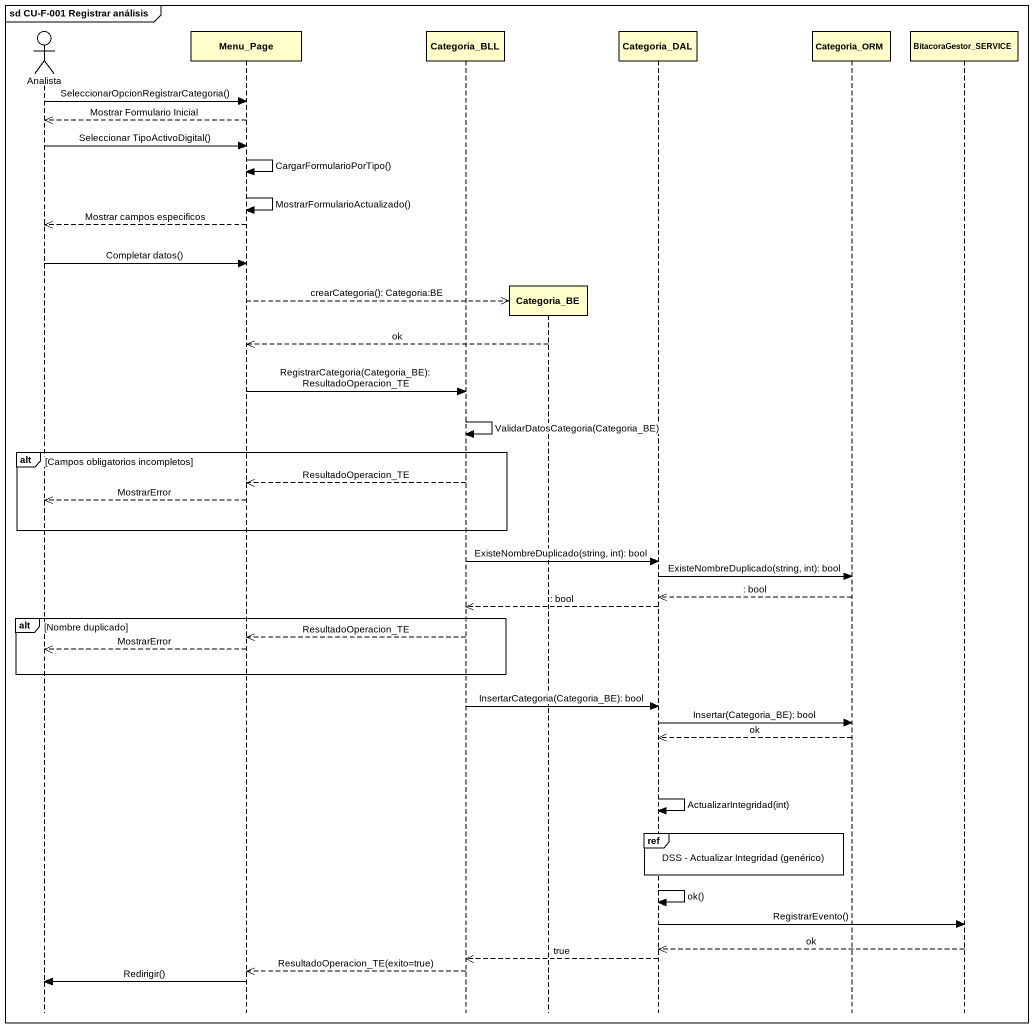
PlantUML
@startuml
mainframe sd CU-F-001 Registrar análisis
hide footbox
actor Analista
participant Menu_Page
participant Categoria_BLL
participant Categoria_BE
participant Categoria_DAL
participant Categoria_ORM
participant BitacoraGestor_SERVICE

Analista -> Menu_Page : SeleccionarOpcionRegistrarCategoria()
Menu_Page -->> Analista : Mostrar Formulario Inicial
Analista -> Menu_Page : Seleccionar TipoActivoDigital()
Menu_Page -> Menu_Page : CargarFormularioPorTipo()
Menu_Page -> Menu_Page : MostrarFormularioActualizado()
Menu_Page -->> Analista : Mostrar campos especificos
Analista -> Menu_Page : Completar datos()
Menu_Page -->> Categoria_BE ** : crearCategoria(): Categoria:BE
Categoria_BE -->> Menu_Page : ok
Menu_Page -> Categoria_BLL : RegistrarCategoria(Categoria_BE): ResultadoOperacion_TE
Categoria_BLL -> Categoria_BLL : ValidarDatosCategoria(Categoria_BE)
alt Campos obligatorios incompletos
  Categoria_BLL -->> Menu_Page : ResultadoOperacion_TE
  Menu_Page -->> Analista : MostrarError
end
Categoria_BLL -> Categoria_DAL : ExisteNombreDuplicado(string, int): bool
Categoria_DAL -> Categoria_ORM : ExisteNombreDuplicado(string, int): bool
Categoria_ORM -->> Categoria_DAL : : bool
Categoria_DAL -->> Categoria_BLL : : bool
alt Nombre duplicado
  Categoria_BLL -->> Menu_Page : ResultadoOperacion_TE
  Menu_Page -->> Analista : MostrarError
end
Categoria_BLL -> Categoria_DAL : InsertarCategoria(Categoria_BE): bool
Categoria_DAL -> Categoria_ORM : Insertar(Categoria_BE): bool
Categoria_ORM -->> Categoria_DAL : ok
Categoria_DAL -> Categoria_DAL : ActualizarIntegridad(int)
ref over Categoria_DAL : DSS - Actualizar Integridad (genérico)
Categoria_DAL -> Categoria_DAL : ok()
Categoria_DAL -> BitacoraGestor_SERVICE : RegistrarEvento()
BitacoraGestor_SERVICE -->> Categoria_DAL : ok
Categoria_DAL -->> Categoria_BLL : true
Categoria_BLL -->> Menu_Page : ResultadoOperacion_TE(exito=true)
Menu_Page -> Analista : Redirigir()
@enduml
